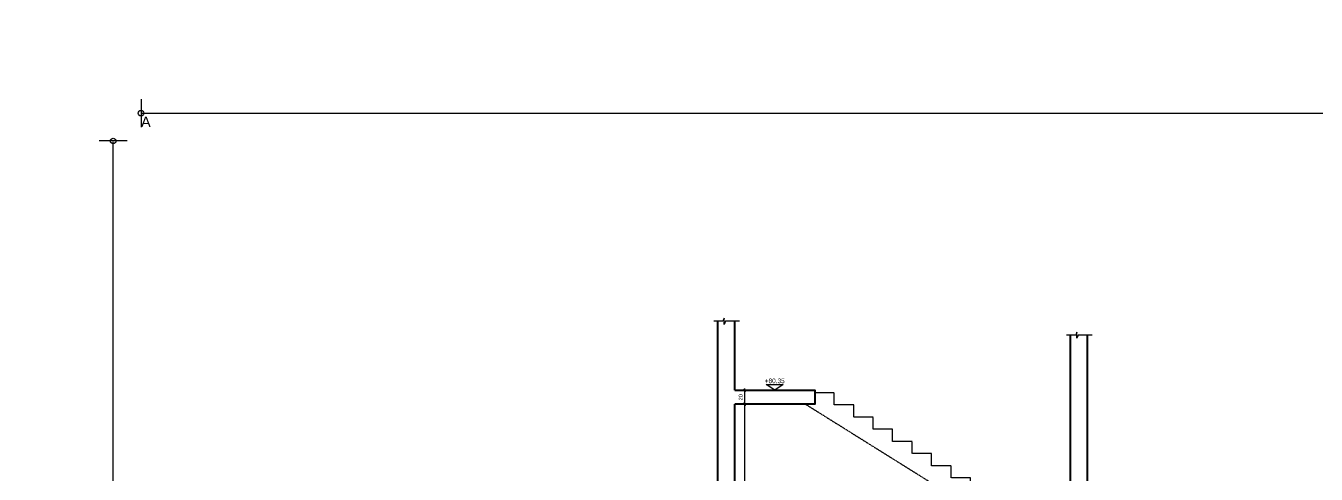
# Model space of a CAD drawing. Header units: centimetres. Extents: x 20560 to 58392, y -11023 to 7736.
# Drawn here: x 50673 to 52528, y -7627 to -6983 of the extents above; entities that cross this region are included whole.
import ezdxf
from ezdxf.enums import TextEntityAlignment as Align

# ---------------------------------------------------------------- set-up
doc = ezdxf.new("R2010")
doc.units = ezdxf.units.CM
doc.header["$LTSCALE"] = 0.5
doc.header["$MEASUREMENT"] = 0
doc.linetypes.add('DOT', pattern=[0.25, 0, -0.25])
doc.linetypes.add('HD', pattern=[0.3, 0.2, -0.1])
doc.layers.get('DEFPOINTS').update_dxf_attribs({"color": 1})
for name, color, linetype in [('C-TEXT4', 3, 'Continuous'), ('DIM', 2, 'Continuous'), ('otm-text', 1, 'Continuous'), ('P-lines', 3, 'Continuous'), ('TXT', 4, 'Continuous')]:
    doc.layers.add(name, color=color, linetype=linetype)
doc.layers.add('l4', color=2, linetype='HD', transparency=0.5)
doc.layers.add('W-Conc', color=3, linetype='Continuous', lineweight=40)
doc.styles.add('AUTechno', font='AUTechno')
doc.styles.add('danmm', font='danmm.shx', dxfattribs={"width": 0.9})
doc.styles.add('hebtxt', font='hebtxt-weld.shx', dxfattribs={"width": 1.11})
doc.styles.add('ROMANS', font='romans')
doc.styles.get("Standard").update_dxf_attribs({"font": 'arial.ttf'})
doc.dimstyles.new('25', dxfattribs={"dimtxt": 5.5, "dimasz": 3, "dimexe": 3, "dimexo": 6, "dimgap": 3, "dimtad": 1, "dimdec": 0, "dimrnd": 0.5, "dimtxsty": 'hebtxt', "dimblk1": 'OBLIQUE', "dimblk2": 'OBLIQUE', "dimsah": 1, "dimcen": 1, "dimdle": 2.5, "dimclre": 9, "dimclrt": 3, "dimazin": 3, "dimtfac": 1, "dimtdec": 0, "dimtix": 1, "dimtmove": 2, "dimatfit": 3, "dimldrblk": 'OBLIQUE'})
doc.dimstyles.get("Standard").update_dxf_attribs({"dimscale": 100, "dimtxt": 2.5, "dimasz": 0.01, "dimexe": 0.2, "dimexo": 1.2, "dimgap": 0.1, "dimtad": 1, "dimdec": 0, "dimrnd": 0.1, "dimtxsty": 'AUTechno', "dimblk": 'AUCircle', "dimcen": 0.2, "dimse1": 1, "dimse2": 1, "dimclrd": 256, "dimclrt": 256, "dimadec": 1, "dimazin": 3, "dimtfac": 1, "dimtdec": 0, "dimtmove": 2, "dimatfit": 3, "dimldrblk": 'AUArrowL', "dimlwd": -1})

# ---------------------------------------------------------------- blocks, each defined once
blk = doc.blocks.new('_OBLIQUE')
at = {"color": 0, "linetype": 'ByBlock'}
blk.add_line((-0.5, -0.5), (0.5, 0.5), dxfattribs=at)
blk = doc.blocks.new('*D5938')
at = {"layer": 'DEFPOINTS', "color": 0, "ltscale": 10, "transparency": 16777216}
for p in [(51692.2, -7526.6, 0), (51706.5, -7526.6), (51692.2, -7856.6, 0)]:
    blk.add_point(p, dxfattribs=at)
at = {"layer": 'DIM', "color": 9, "linetype": 'DOT', "lineweight": -2, "ltscale": 10, "transparency": 16777216}
for p, q in [((51698.2, -7526.6), (51709.5, -7526.6)), ((51698.2, -7856.6), (51709.5, -7856.6))]:
    blk.add_line(p, q, dxfattribs=at)
at = {"layer": 'DIM', "color": 0, "lineweight": -2, "ltscale": 10, "transparency": 16777216}
blk.add_line((51706.5, -7859.1), (51706.5, -7524.1), dxfattribs=at)
at = {"layer": 'DIM', "color": 0, "lineweight": -2, "ltscale": 10, "transparency": 16777216, "xscale": 3, "yscale": 3, "zscale": 3}
for p, rotation in [((51706.5, -7526.6), 90), ((51706.5, -7856.6), 270)]:
    blk.add_blockref('_OBLIQUE', p, dxfattribs=dict(at, rotation=rotation))
at = {"layer": 'DIM', "color": 3, "ltscale": 10, "transparency": 16777216, "insert": (51700.8, -7691.6), "char_height": 5.5, "attachment_point": 5, "rotation": 90, "style": 'hebtxt'}
blk.add_mtext('\\A1;330', dxfattribs=at)
blk = doc.blocks.new('*D5945')
at = {"layer": 'DEFPOINTS', "color": 0, "ltscale": 5, "transparency": 16777216}
for p in [(51699.5, -7506.6, 0), (51706.5, -7506.6), (51692.2, -7526.6, 0)]:
    blk.add_point(p, dxfattribs=at)
at = {"layer": 'DIM', "color": 9, "linetype": 'DOT', "lineweight": -2, "ltscale": 5, "transparency": 16777216}
for p, q in [((51705.5, -7506.6), (51709.5, -7506.6)), ((51698.2, -7526.6), (51709.5, -7526.6))]:
    blk.add_line(p, q, dxfattribs=at)
at = {"layer": 'DIM', "color": 0, "lineweight": -2, "ltscale": 5, "transparency": 16777216}
blk.add_line((51706.5, -7529.1), (51706.5, -7504.1), dxfattribs=at)
at = {"layer": 'DIM', "color": 0, "lineweight": -2, "ltscale": 5, "transparency": 16777216, "xscale": 3, "yscale": 3, "zscale": 3}
for p, rotation in [((51706.5, -7506.6), 90), ((51706.5, -7526.6), 270)]:
    blk.add_blockref('_OBLIQUE', p, dxfattribs=dict(at, rotation=rotation))
at = {"layer": 'DIM', "color": 3, "ltscale": 5, "transparency": 16777216, "insert": (51700.8, -7516.6), "char_height": 5.5, "attachment_point": 5, "rotation": 90, "style": 'hebtxt'}
blk.add_mtext('\\A1;20', dxfattribs=at)
blk = doc.blocks.new('MF1')
blk.add_lwpolyline([(30, 20), (0, 0), (-30, 20)], close=True)
at = {"style": 'ROMANS'}
blk.add_attdef('0', text='', height=6, dxfattribs=at).set_placement((0, 25), align=Align.CENTER)
blk = doc.blocks.new('AUCircle')
blk.add_line((0, -20), (0, 20))
blk.add_circle((0, 0), 4)
blk = doc.blocks.new('*D2')
blk.add_line((50839.7, -7108.2), (58178.1, -7108.2))
at = {"layer": 'Defpoints'}
for p in [(50838.7, -7108.2), (50838.7, -7148.2), (58179.1, -7148.2)]:
    blk.add_point(p, dxfattribs=at)
at = {"layer": 'DIM', "rotation": 180}
blk.add_blockref('AUCircle', (50838.7, -7108.2), dxfattribs=at)
at = {"layer": 'DIM'}
blk.add_blockref('AUCircle', (58179.1, -7108.2), dxfattribs=at)
at = {"layer": 'DIM', "insert": (54508.9, -7048.2), "char_height": 100, "attachment_point": 5, "style": 'AUTechno'}
blk.add_mtext('7340', dxfattribs=at)
blk = doc.blocks.new('AUArrowL')
blk.add_lwpolyline([(0, 0, 6, 0, 0), (15, 0, 0, 0, 0)], format="xyseb")
blk = doc.blocks.new('*D3')
blk.add_line((50798.7, -10926.1), (50798.7, -7149.2))
at = {"layer": 'Defpoints'}
for p in [(50838.7, -7148.2), (50798.7, -10927.1), (50838.7, -10927.1)]:
    blk.add_point(p, dxfattribs=at)
at = {"layer": 'DIM'}
for p, rotation in [((50798.7, -7148.2), 90), ((50798.7, -10927.1), 270)]:
    blk.add_blockref('AUCircle', p, dxfattribs=dict(at, rotation=rotation))
at = {"layer": 'DIM', "insert": (50738.7, -9037.7), "char_height": 100, "attachment_point": 5, "rotation": 90, "style": 'AUTechno'}
blk.add_mtext('3779', dxfattribs=at)

msp = doc.modelspace()

# ---------------------------------------------------------------- linework, layer by layer
at = {"layer": 'C-TEXT4', "color": 1}
for points in [[(51698.916, -7407.441), (51678.772, -7407.44), (51677.037, -7411.779), (51677.037, -7403.101), (51675.301, -7407.44), (51661.996, -7407.44)], [(52205.916, -7427.38), (52185.772, -7427.38), (52184.037, -7431.719), (52184.037, -7423.041), (52182.301, -7427.38), (52168.996, -7427.379)]]:
    msp.add_lwpolyline(points, dxfattribs=at)
at = {"layer": 'l4', "ltscale": 5, "elevation": 0}
for points in [[(52059.21, -7677.581), (52059.21, -7650.081), (52031.21, -7650.081), (52031.21, -7632.581), (52003.21, -7632.581), (52003.21, -7615.081), (51975.21, -7615.081), (51975.21, -7597.581), (51947.21, -7597.581), (51947.21, -7580.081), (51919.21, -7580.081), (51919.21, -7562.581), (51891.21, -7562.581), (51891.21, -7545.081), (51863.21, -7545.081), (51863.21, -7527.581), (51835.21, -7527.581), (51835.21, -7510.081), (51807.21, -7510.081)], [(51793.988, -7526.581), (52047.588, -7685.081)]]:
    msp.add_lwpolyline(points, dxfattribs=at)
at = {"layer": 'W-Conc'}
for p, q in [((52199.21, -8191.581, 0), (52199.21, -7427.38, 0)), ((52174.21, -7492.581, 0), (52174.21, -7677.581, 0)), ((51692.21, -7506.581, 0), (51807.21, -7506.581, 0)), ((51807.21, -7506.581, 0), (51807.21, -7526.581, 0)), ((51807.21, -7526.581, 0), (51692.21, -7526.581, 0))]:
    msp.add_line(p, q, dxfattribs=at)
at = {"layer": 'W-Conc', "elevation": 0}
for points in [[(51667.21, -7407.44), (51667.21, -8690.191)], [(51692.21, -7506.581), (51692.21, -7407.44)], [(52174.21, -7427.38), (52174.21, -7492.581), (52174.21, -7677.581)], [(52199.21, -8690.191), (52199.21, -7427.38)], [(51692.21, -7506.581), (51807.21, -7506.581), (51807.21, -7526.581), (51692.21, -7526.581)], [(51692.21, -7856.581), (51692.21, -7526.581)]]:
    msp.add_lwpolyline(points, dxfattribs=at)

# ---------------------------------------------------------------- block references
at = {"layer": 'P-lines', "color": 3}
ref = msp.add_blockref('MF1', (51749.71, -7506.581, 0), dxfattribs=dict(at, xscale=0.4065600000089035, yscale=0.4065600000089035, zscale=0.4065600000089035))
ref.add_attrib('-3.25', '+80.35', dxfattribs={"layer": 'otm-text', "height": 6.75, "style": 'danmm', "width": 0.9}).set_placement((51749.71, -7496.417, 0), align=Align.CENTER)

# ---------------------------------------------------------------- texts
at = {"layer": 'TXT', "color": 3}
msp.add_text('A', height=15, dxfattribs=at).set_placement((50838.709, -7128.24))

# ---------------------------------------------------------------- dimensions: what is measured, and where the dimension line sits
at = {"layer": 'DIM', "color": 2}
dim = msp.add_linear_dim(base=(50838.709, -7108.24), p1=(50838.709, -7148.24), p2=(58179.124, -7148.24), dimstyle='Standard', dxfattribs=at)
dim.commit()
dim.dimension.update_dxf_attribs({"geometry": '*D2', "text_midpoint": (54508.917, -7048.24)})
dim = msp.add_linear_dim(base=(50798.709, -10927.089), p1=(50838.709, -10927.089), p2=(50838.709, -7148.24), angle=90, dimstyle='Standard', dxfattribs=at)
dim.commit()
dim.dimension.update_dxf_attribs({"geometry": '*D3', "text_midpoint": (50738.709, -9037.664)})
at = {"layer": 'DIM', "ltscale": 5}
dim = msp.add_linear_dim(base=(51706.525, -7506.581, 0), p1=(51692.21, -7526.581, 0), p2=(51699.484, -7506.581, 0), angle=90, dimstyle='25', dxfattribs=at)
dim.commit()
dim.dimension.update_dxf_attribs({"geometry": '*D5945', "text_midpoint": (51700.775, -7516.581, 0)})
at = {"layer": 'DIM', "ltscale": 10}
dim = msp.add_linear_dim(base=(51706.525, -7526.581, 0), p1=(51692.21, -7856.581, 0), p2=(51692.21, -7526.581, 0), angle=90, dimstyle='25', dxfattribs=at)
dim.commit()
dim.dimension.update_dxf_attribs({"geometry": '*D5938', "text_midpoint": (51700.775, -7691.581, 0)})

doc.saveas('drawing.dxf')
